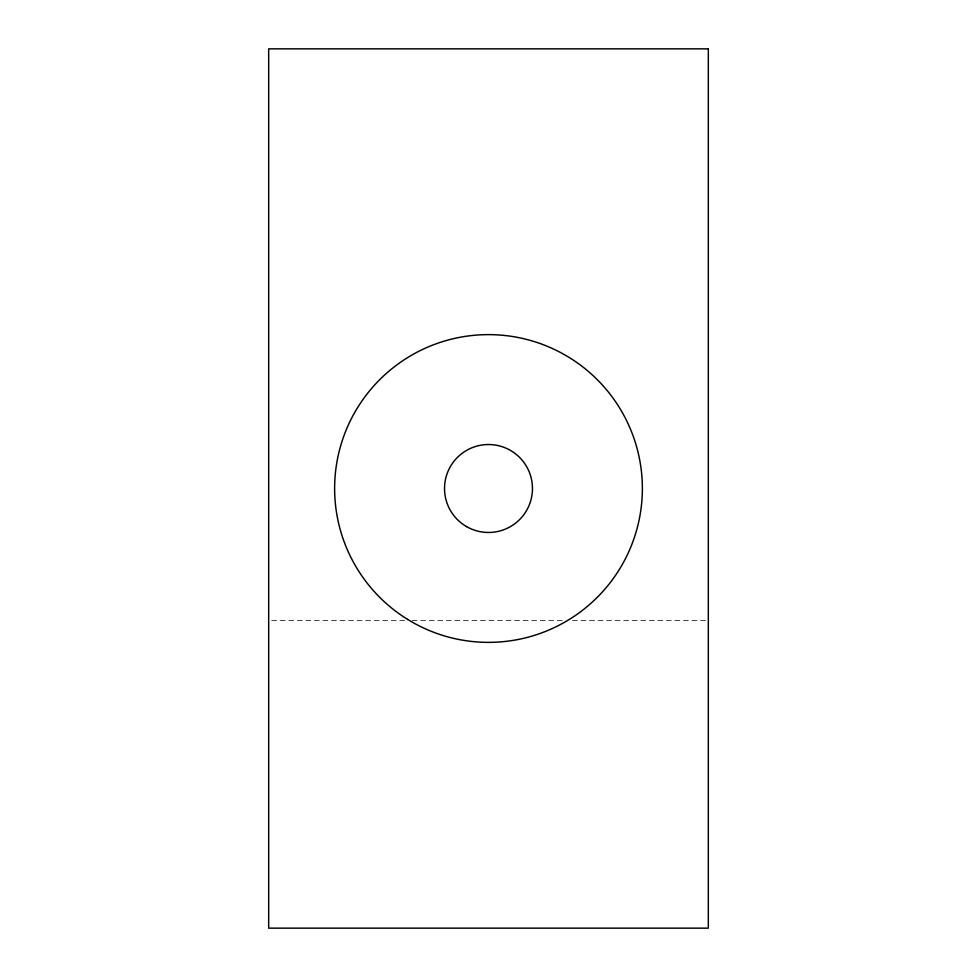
<?xml version="1.0" encoding="UTF-8"?>
<svg xmlns="http://www.w3.org/2000/svg" width="977" height="977" viewBox="0 0 977 977"><rect width="100%" height="100%" fill="white"/><g stroke="black" fill="none" stroke-linecap="round" stroke-linejoin="round"><path stroke-width="0.73" stroke-dasharray="4.88 3.66" d="M271.728 620.395L404.539 620.395M412.172 620.395L564.828 620.395M572.461 620.395L708.325 620.395"/><path stroke-width="1.47" d="M708.325 48.85L268.675 48.85L268.675 928.15L708.325 928.15L708.325 48.85M466.517 526.579A43.965 43.965 0 0 0 532.465 488.5A43.965 43.965 0 0 0 466.517 450.421A43.965 43.965 0 0 0 466.517 526.579M407.629 619.406A153.877 153.877 0 0 0 642.304 493.08A153.877 153.877 0 0 0 415.567 353.002A153.877 153.877 0 0 0 407.629 619.406"/></g></svg>
